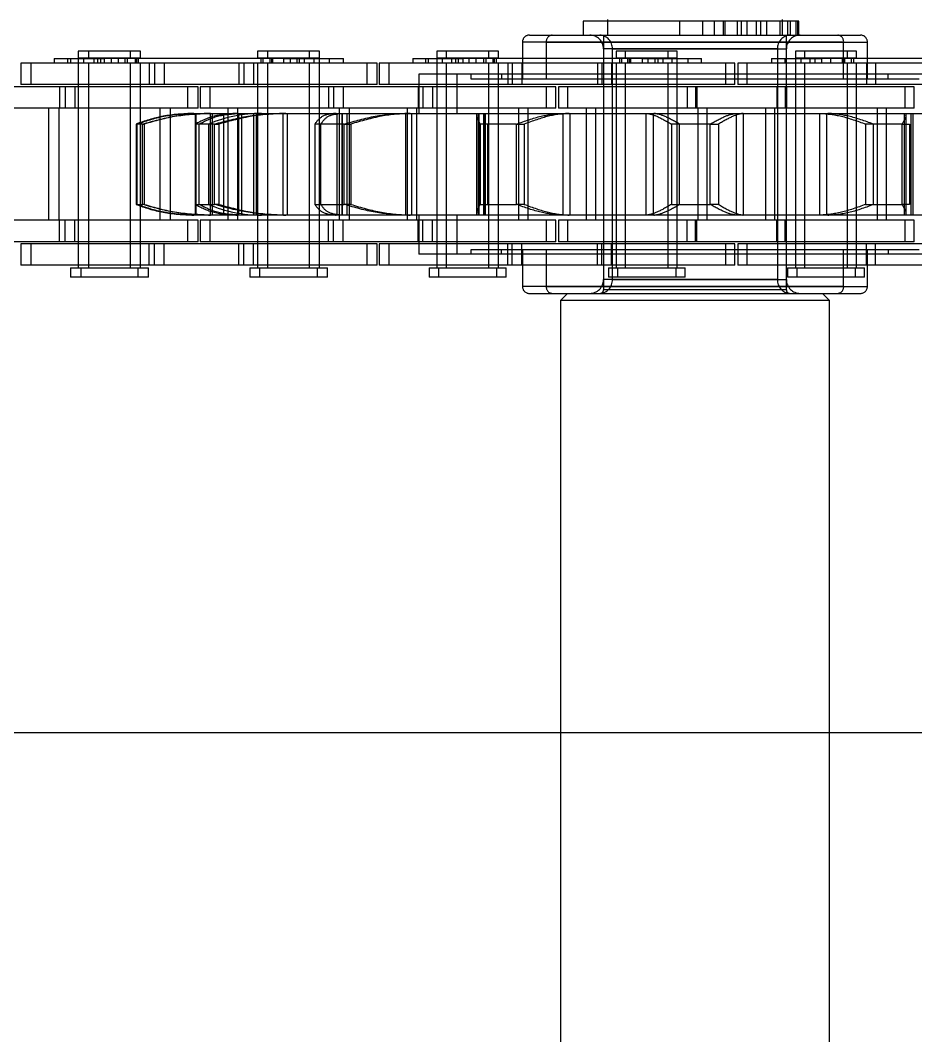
# Model space of a CAD drawing. Header units: metres. Extents: x 0 to 21025, y 0 to 14850.
# Drawn here: x 2327.8 to 2391.2, y 9239.7 to 9311.6 of the extents above; entities that cross this region are included whole.
import ezdxf

# ---------------------------------------------------------------- set-up
doc = ezdxf.new("R2010")
doc.units = ezdxf.units.M
doc.header["$LTSCALE"] = 25
doc.linetypes.add('HIDDEN2', pattern=[4.7625, 3.175, -1.5875])
doc.layers.add('SL4', color=4, linetype='Continuous')
doc.layers.add('ST1', color=7, linetype='HIDDEN2')

msp = doc.modelspace()

# ---------------------------------------------------------------- linework, layer by layer
at = {"layer": 'SL4'}
for p, q in [((2085.807, 9261.149), (2875.564, 9261.149)), ((2366.039, 9261.149), (2366.039, 9121.619)), ((2385.089, 9121.619), (2385.089, 9261.149))]:
    msp.add_line(p, q, dxfattribs=at)
at = {"layer": 'ST1'}
for p, q in [((2382.926, 9311.529), (2367.639, 9311.529)), ((2367.639, 9311.529), (2367.639, 9310.529)), ((2369.364, 9311.629), (2369.364, 9310.529)), ((2369.364, 9311.529), (2369.364, 9310.529)), ((2374.471, 9311.529), (2374.471, 9310.529)), ((2376.109, 9311.529), (2376.109, 9310.529)), ((2376.934, 9311.529), (2376.934, 9310.529)), ((2377.568, 9311.529), (2377.568, 9310.529)), ((2377.692, 9311.529), (2377.692, 9310.529)), ((2378.563, 9311.529), (2378.563, 9310.529)), ((2378.841, 9311.529), (2378.841, 9310.529)), ((2379.268, 9310.529), (2379.268, 9311.529)), ((2379.896, 9311.529), (2379.896, 9310.529)), ((2380.207, 9311.529), (2380.207, 9310.529)), ((2380.638, 9311.529), (2380.638, 9310.529)), ((2381.596, 9310.529), (2381.596, 9311.529)), ((2381.764, 9310.529), (2381.764, 9311.629)), ((2381.764, 9310.529), (2381.764, 9311.529)), ((2382.122, 9311.529), (2382.122, 9310.529)), ((2382.311, 9311.529), (2382.311, 9310.529)), ((2382.314, 9311.529), (2382.314, 9310.529)), ((2382.701, 9311.529), (2382.701, 9310.529)), ((2382.834, 9311.529), (2382.834, 9310.529)), ((2382.894, 9310.529), (2382.894, 9311.529)), ((2382.926, 9310.529), (2382.926, 9311.529)), ((2363.838, 9310.529), (2385.677, 9310.529)), ((2369.089, 9310.529), (2369.089, 9292.489)), ((2382.039, 9292.489), (2382.039, 9310.529)), ((2385.677, 9310.529), (2387.291, 9310.529)), ((2386.098, 9310.04), (2363.349, 9310.04)), ((2363.349, 9310.04), (2363.349, 9307.44)), ((2365.03, 9310.04), (2365.03, 9307.44)), ((2365.03, 9310.04), (2387.779, 9310.04)), ((2369.089, 9309.551), (2369.089, 9293.216)), ((2381.413, 9309.551), (2369.094, 9309.551)), ((2369.716, 9293.216), (2369.716, 9309.551)), ((2369.716, 9309.551), (2382.034, 9309.551)), ((2381.413, 9309.551), (2381.413, 9293.216)), ((2382.039, 9293.216), (2382.039, 9309.551)), ((2386.098, 9307.44), (2386.098, 9310.04)), ((2387.779, 9307.44), (2387.779, 9310.04)), ((2330.179, 9308.873), (2333.731, 9308.873)), ((2330.179, 9308.873), (2330.179, 9308.541)), ((2331.136, 9308.873), (2331.136, 9308.541)), ((2331.338, 9308.873), (2331.338, 9308.541)), ((2335.576, 9309.384), (2331.886, 9309.384)), ((2331.886, 9309.384), (2331.886, 9308.91)), ((2331.886, 9308.91), (2335.576, 9308.91)), ((2331.886, 9308.873), (2331.886, 9307.021)), ((2332.255, 9308.91), (2332.255, 9308.541)), ((2332.615, 9309.384), (2332.615, 9308.91)), ((2332.984, 9308.91), (2332.984, 9308.541)), ((2333.254, 9308.873), (2333.254, 9308.541)), ((2333.457, 9308.873), (2333.457, 9308.541)), ((2333.731, 9308.873), (2333.731, 9308.541)), ((2346.431, 9308.873), (2333.731, 9308.873)), ((2334.216, 9308.873), (2334.216, 9308.541)), ((2334.704, 9308.873), (2334.704, 9308.541)), ((2335.207, 9308.541), (2335.207, 9308.91)), ((2335.35, 9308.873), (2335.35, 9308.541)), ((2336.305, 9309.384), (2335.576, 9309.384)), ((2335.576, 9308.91), (2335.576, 9309.384)), ((2335.576, 9308.91), (2336.301, 9308.91)), ((2335.936, 9308.541), (2335.936, 9308.91)), ((2336.015, 9308.873), (2336.015, 9308.541)), ((2336.136, 9308.873), (2336.136, 9308.541)), ((2336.301, 9308.91), (2336.305, 9308.91)), ((2336.305, 9308.91), (2336.305, 9309.384)), ((2348.276, 9309.384), (2344.586, 9309.384)), ((2344.586, 9309.384), (2344.586, 9308.91)), ((2344.586, 9308.91), (2348.276, 9308.91)), ((2344.812, 9308.873), (2344.812, 9308.541)), ((2344.955, 9308.91), (2344.955, 9308.541)), ((2345.285, 9309.384), (2345.285, 9308.91)), ((2345.454, 9308.873), (2345.454, 9308.541)), ((2345.576, 9308.873), (2345.576, 9308.541)), ((2345.654, 9308.91), (2345.654, 9308.541)), ((2346.431, 9308.873), (2346.431, 9308.541)), ((2346.431, 9308.873), (2349.661, 9308.873)), ((2346.886, 9308.873), (2346.886, 9308.541)), ((2347.374, 9308.873), (2347.374, 9308.541)), ((2347.538, 9308.873), (2347.538, 9308.541)), ((2347.907, 9308.541), (2347.907, 9308.91)), ((2348.975, 9309.384), (2348.276, 9309.384)), ((2348.276, 9308.91), (2348.276, 9309.384)), ((2348.276, 9308.91), (2348.971, 9308.91)), ((2348.606, 9308.541), (2348.606, 9308.91)), ((2348.971, 9308.91), (2348.975, 9308.91)), ((2348.975, 9308.91), (2348.975, 9309.384)), ((2348.975, 9307.021), (2348.975, 9308.873)), ((2349.661, 9308.873), (2349.661, 9308.541)), ((2349.661, 9308.873), (2350.682, 9308.873)), ((2350.682, 9308.541), (2350.682, 9308.873)), ((2355.579, 9308.873), (2359.131, 9308.873)), ((2355.579, 9308.873), (2355.579, 9308.541)), ((2356.476, 9308.873), (2356.476, 9308.541)), ((2356.678, 9308.873), (2356.678, 9308.541)), ((2360.976, 9309.384), (2357.286, 9309.384)), ((2357.286, 9309.384), (2357.286, 9308.91)), ((2357.286, 9308.91), (2360.976, 9308.91)), ((2357.286, 9308.873), (2357.286, 9307.021)), ((2357.655, 9308.91), (2357.655, 9308.541)), ((2357.955, 9309.384), (2357.955, 9308.91)), ((2358.324, 9308.91), (2358.324, 9308.541)), ((2358.595, 9308.873), (2358.595, 9308.541)), ((2358.797, 9308.873), (2358.797, 9308.541)), ((2359.131, 9308.873), (2359.131, 9308.541)), ((2371.831, 9308.873), (2359.131, 9308.873)), ((2359.556, 9308.873), (2359.556, 9308.541)), ((2360.044, 9308.873), (2360.044, 9308.541)), ((2360.607, 9308.541), (2360.607, 9308.91)), ((2360.75, 9308.873), (2360.75, 9308.541)), ((2361.645, 9309.384), (2360.976, 9309.384)), ((2360.976, 9308.91), (2360.976, 9309.384)), ((2360.976, 9308.91), (2361.641, 9308.91)), ((2361.276, 9308.541), (2361.276, 9308.91)), ((2361.355, 9308.873), (2361.355, 9308.541)), ((2361.476, 9308.873), (2361.476, 9308.541)), ((2361.641, 9308.91), (2361.645, 9308.91)), ((2361.645, 9308.91), (2361.645, 9309.384)), ((2373.676, 9309.384), (2369.986, 9309.384)), ((2369.986, 9309.384), (2369.986, 9308.91)), ((2369.986, 9308.91), (2373.676, 9308.91)), ((2370.212, 9308.873), (2370.212, 9308.541)), ((2370.355, 9308.91), (2370.355, 9308.541)), ((2370.625, 9309.384), (2370.625, 9308.91)), ((2370.794, 9308.873), (2370.794, 9308.541)), ((2370.916, 9308.873), (2370.916, 9308.541)), ((2370.994, 9308.91), (2370.994, 9308.541)), ((2371.831, 9308.873), (2371.831, 9308.541)), ((2371.831, 9308.873), (2375.061, 9308.873)), ((2372.226, 9308.873), (2372.226, 9308.541)), ((2372.714, 9308.873), (2372.714, 9308.541)), ((2372.938, 9308.873), (2372.938, 9308.541)), ((2373.307, 9308.541), (2373.307, 9308.91)), ((2374.315, 9309.384), (2373.676, 9309.384)), ((2373.676, 9308.91), (2373.676, 9309.384)), ((2373.676, 9308.91), (2374.311, 9308.91)), ((2373.946, 9308.541), (2373.946, 9308.91)), ((2374.311, 9308.91), (2374.315, 9308.91)), ((2374.315, 9308.91), (2374.315, 9309.384)), ((2374.315, 9307.021), (2374.315, 9308.873)), ((2375.061, 9308.873), (2375.061, 9308.541)), ((2375.061, 9308.873), (2376.022, 9308.873)), ((2376.022, 9308.541), (2376.022, 9308.873)), ((2380.979, 9308.873), (2384.531, 9308.873)), ((2380.979, 9308.873), (2380.979, 9308.541)), ((2381.939, 9308.873), (2381.939, 9308.541)), ((2386.376, 9309.384), (2382.686, 9309.384)), ((2382.686, 9309.384), (2382.686, 9308.91)), ((2382.686, 9308.91), (2386.376, 9308.91)), ((2382.686, 9308.873), (2382.686, 9307.021)), ((2383.055, 9308.91), (2383.055, 9308.541)), ((2383.325, 9309.384), (2383.325, 9308.91)), ((2383.694, 9308.91), (2383.694, 9308.541)), ((2384.063, 9308.873), (2384.063, 9308.541)), ((2384.531, 9308.873), (2384.531, 9308.541)), ((2397.231, 9308.873), (2384.531, 9308.873)), ((2385.17, 9308.873), (2385.17, 9308.541)), ((2386.007, 9308.541), (2386.007, 9308.91)), ((2386.15, 9308.873), (2386.15, 9308.541)), ((2387.015, 9309.384), (2386.376, 9309.384)), ((2386.376, 9308.91), (2386.376, 9309.384)), ((2386.376, 9308.91), (2387.015, 9308.91)), ((2386.646, 9308.541), (2386.646, 9308.91)), ((2386.789, 9308.873), (2386.789, 9308.541)), ((2387.015, 9308.91), (2387.015, 9309.384)), ((2336.906, 9308.541), (2327.811, 9308.541)), ((2327.811, 9308.541), (2327.811, 9307.021)), ((2328.54, 9308.541), (2328.54, 9307.021)), ((2331.886, 9308.541), (2331.886, 9294.042)), ((2332.615, 9308.541), (2332.615, 9307.021)), ((2332.615, 9308.541), (2332.615, 9294.042)), ((2335.576, 9307.021), (2335.576, 9308.541)), ((2335.576, 9294.042), (2335.576, 9308.541)), ((2336.305, 9307.021), (2336.305, 9308.541)), ((2336.305, 9294.042), (2336.305, 9308.541)), ((2336.906, 9308.541), (2336.906, 9307.021)), ((2343.256, 9308.541), (2336.906, 9308.541)), ((2337.285, 9308.541), (2337.285, 9307.021)), ((2337.971, 9308.541), (2337.971, 9307.021)), ((2343.256, 9308.541), (2343.256, 9307.021)), ((2352.351, 9308.541), (2343.256, 9308.541)), ((2343.62, 9308.541), (2343.62, 9307.021)), ((2344.306, 9308.541), (2344.306, 9307.021)), ((2344.586, 9308.541), (2344.586, 9307.021)), ((2344.586, 9308.541), (2344.586, 9294.042)), ((2345.285, 9308.541), (2345.285, 9307.021)), ((2345.285, 9308.541), (2345.285, 9294.042)), ((2348.276, 9307.021), (2348.276, 9308.541)), ((2348.276, 9294.042), (2348.276, 9308.541)), ((2348.975, 9294.042), (2348.975, 9308.541)), ((2353.05, 9308.541), (2352.351, 9308.541)), ((2352.351, 9307.021), (2352.351, 9308.541)), ((2353.05, 9307.021), (2353.05, 9308.541)), ((2362.306, 9308.541), (2353.211, 9308.541)), ((2353.211, 9308.541), (2353.211, 9307.021)), ((2353.88, 9308.541), (2353.88, 9307.021)), ((2357.286, 9308.541), (2357.286, 9294.042)), ((2357.955, 9308.541), (2357.955, 9307.021)), ((2357.955, 9308.541), (2357.955, 9294.042)), ((2360.976, 9307.021), (2360.976, 9308.541)), ((2360.976, 9294.042), (2360.976, 9308.541)), ((2361.645, 9307.021), (2361.645, 9308.541)), ((2361.645, 9294.042), (2361.645, 9308.541)), ((2362.306, 9308.541), (2362.306, 9307.021)), ((2368.656, 9308.541), (2362.306, 9308.541)), ((2362.625, 9308.541), (2362.625, 9307.021)), ((2363.311, 9308.541), (2363.311, 9307.021)), ((2368.656, 9308.541), (2368.656, 9307.021)), ((2377.751, 9308.541), (2368.656, 9308.541)), ((2368.96, 9308.541), (2368.96, 9307.021)), ((2369.646, 9308.541), (2369.646, 9307.021)), ((2369.986, 9308.541), (2369.986, 9307.021)), ((2369.986, 9308.541), (2369.986, 9294.042)), ((2370.625, 9308.541), (2370.625, 9307.021)), ((2370.625, 9308.541), (2370.625, 9294.042)), ((2373.676, 9307.021), (2373.676, 9308.541)), ((2373.676, 9294.042), (2373.676, 9308.541)), ((2374.315, 9294.042), (2374.315, 9308.541)), ((2378.39, 9308.541), (2377.751, 9308.541)), ((2377.751, 9307.021), (2377.751, 9308.541)), ((2378.39, 9307.021), (2378.39, 9308.541)), ((2387.706, 9308.541), (2378.611, 9308.541)), ((2378.611, 9308.541), (2378.611, 9307.021)), ((2379.25, 9308.541), (2379.25, 9307.021)), ((2382.686, 9308.541), (2382.686, 9294.042)), ((2383.325, 9308.541), (2383.325, 9307.021)), ((2383.325, 9308.541), (2383.325, 9294.042)), ((2386.376, 9307.021), (2386.376, 9308.541)), ((2386.376, 9294.042), (2386.376, 9308.541)), ((2387.015, 9307.021), (2387.015, 9308.541)), ((2387.015, 9294.042), (2387.015, 9308.541)), ((2387.706, 9308.541), (2387.706, 9307.021)), ((2394.056, 9308.541), (2387.706, 9308.541)), ((2388.345, 9308.541), (2388.345, 9307.021)), ((2392.419, 9307.759), (2356.02, 9307.759)), ((2356.02, 9307.759), (2356.02, 9304.989)), ((2358.71, 9307.759), (2358.71, 9304.989)), ((2359.685, 9307.759), (2359.685, 9307.44)), ((2359.685, 9307.44), (2389.258, 9307.44)), ((2361.87, 9307.759), (2361.87, 9307.44)), ((2389.258, 9307.44), (2389.258, 9307.759)), ((2389.258, 9307.44), (2391.444, 9307.44)), ((2330.556, 9306.869), (2324.206, 9306.869)), ((2336.906, 9307.021), (2327.811, 9307.021)), ((2330.556, 9306.869), (2330.556, 9305.349)), ((2339.651, 9306.869), (2330.556, 9306.869)), ((2330.95, 9306.869), (2330.95, 9305.349)), ((2331.636, 9306.869), (2331.636, 9305.349)), ((2331.886, 9306.869), (2331.886, 9305.349)), ((2332.615, 9306.869), (2332.615, 9305.349)), ((2335.576, 9305.349), (2335.576, 9306.869)), ((2336.305, 9305.349), (2336.305, 9306.869)), ((2343.256, 9307.021), (2336.906, 9307.021)), ((2340.38, 9306.869), (2339.651, 9306.869)), ((2339.651, 9305.349), (2339.651, 9306.869)), ((2340.38, 9305.349), (2340.38, 9306.869)), ((2349.606, 9306.869), (2340.511, 9306.869)), ((2340.511, 9306.869), (2340.511, 9305.349)), ((2341.21, 9306.869), (2341.21, 9305.349)), ((2352.351, 9307.021), (2343.256, 9307.021)), ((2344.586, 9306.869), (2344.586, 9305.349)), ((2345.285, 9306.869), (2345.285, 9305.349)), ((2348.276, 9305.349), (2348.276, 9306.869)), ((2348.975, 9305.349), (2348.975, 9306.869)), ((2349.606, 9306.869), (2349.606, 9305.349)), ((2355.956, 9306.869), (2349.606, 9306.869)), ((2349.955, 9306.869), (2349.955, 9305.349)), ((2350.641, 9306.869), (2350.641, 9305.349)), ((2353.05, 9307.021), (2352.351, 9307.021)), ((2362.306, 9307.021), (2353.211, 9307.021)), ((2355.956, 9306.869), (2355.956, 9305.349)), ((2365.051, 9306.869), (2355.956, 9306.869)), ((2356.29, 9306.869), (2356.29, 9305.349)), ((2356.976, 9306.869), (2356.976, 9305.349)), ((2357.286, 9306.869), (2357.286, 9305.349)), ((2357.955, 9306.869), (2357.955, 9305.349)), ((2360.976, 9305.349), (2360.976, 9306.869)), ((2361.645, 9305.349), (2361.645, 9306.869)), ((2368.656, 9307.021), (2362.306, 9307.021)), ((2365.72, 9306.869), (2365.051, 9306.869)), ((2365.051, 9305.349), (2365.051, 9306.869)), ((2365.72, 9305.349), (2365.72, 9306.869)), ((2375.006, 9306.869), (2365.911, 9306.869)), ((2365.911, 9306.869), (2365.911, 9305.349)), ((2366.55, 9306.869), (2366.55, 9305.349)), ((2377.751, 9307.021), (2368.656, 9307.021)), ((2369.986, 9306.869), (2369.986, 9305.349)), ((2370.625, 9306.869), (2370.625, 9305.349)), ((2373.676, 9305.349), (2373.676, 9306.869)), ((2374.315, 9305.349), (2374.315, 9306.869)), ((2375.006, 9306.869), (2375.006, 9305.349)), ((2381.356, 9306.869), (2375.006, 9306.869)), ((2375.595, 9306.869), (2375.595, 9305.349)), ((2375.695, 9306.869), (2375.695, 9305.349)), ((2378.39, 9307.021), (2377.751, 9307.021)), ((2387.706, 9307.021), (2378.611, 9307.021)), ((2381.356, 9306.869), (2381.356, 9305.349)), ((2390.451, 9306.869), (2381.356, 9306.869)), ((2381.945, 9306.869), (2381.945, 9305.349)), ((2382.045, 9306.869), (2382.045, 9305.349)), ((2382.686, 9306.869), (2382.686, 9305.349)), ((2383.325, 9306.869), (2383.325, 9305.349)), ((2386.376, 9305.349), (2386.376, 9306.869)), ((2387.015, 9305.349), (2387.015, 9306.869)), ((2394.056, 9307.021), (2387.706, 9307.021)), ((2391.09, 9306.869), (2390.451, 9306.869)), ((2390.451, 9305.349), (2390.451, 9306.869)), ((2391.09, 9305.349), (2391.09, 9306.869)), ((2330.556, 9305.349), (2324.206, 9305.349)), ((2329.771, 9305.349), (2329.771, 9297.419)), ((2330.5, 9305.349), (2330.5, 9297.419)), ((2339.651, 9305.349), (2330.556, 9305.349)), ((2331.886, 9305.349), (2331.886, 9297.419)), ((2332.615, 9305.349), (2332.615, 9297.419)), ((2335.576, 9297.419), (2335.576, 9305.349)), ((2336.305, 9297.419), (2336.305, 9305.349)), ((2337.691, 9297.419), (2337.691, 9305.349)), ((2338.42, 9297.419), (2338.42, 9305.349)), ((2340.38, 9305.349), (2339.651, 9305.349)), ((2349.606, 9305.349), (2340.511, 9305.349)), ((2342.471, 9305.349), (2342.471, 9297.419)), ((2343.17, 9305.349), (2343.17, 9297.419)), ((2344.586, 9305.349), (2344.586, 9297.419)), ((2345.285, 9305.349), (2345.285, 9297.419)), ((2348.276, 9297.419), (2348.276, 9305.349)), ((2348.975, 9297.419), (2348.975, 9305.349)), ((2355.956, 9305.349), (2349.606, 9305.349)), ((2350.391, 9297.419), (2350.391, 9305.349)), ((2351.09, 9297.419), (2351.09, 9305.349)), ((2355.171, 9305.349), (2355.171, 9297.419)), ((2355.84, 9305.349), (2355.84, 9297.419)), ((2365.051, 9305.349), (2355.956, 9305.349)), ((2357.286, 9305.349), (2357.286, 9297.419)), ((2357.955, 9305.349), (2357.955, 9297.419)), ((2360.976, 9297.419), (2360.976, 9305.349)), ((2361.645, 9297.419), (2361.645, 9305.349)), ((2363.091, 9297.419), (2363.091, 9305.349)), ((2363.76, 9297.419), (2363.76, 9305.349)), ((2365.72, 9305.349), (2365.051, 9305.349)), ((2375.006, 9305.349), (2365.911, 9305.349)), ((2367.871, 9305.349), (2367.871, 9297.419)), ((2368.51, 9305.349), (2368.51, 9297.419)), ((2369.986, 9305.349), (2369.986, 9297.419)), ((2370.625, 9305.349), (2370.625, 9297.419)), ((2373.676, 9297.419), (2373.676, 9305.349)), ((2374.315, 9297.419), (2374.315, 9305.349)), ((2381.356, 9305.349), (2375.006, 9305.349)), ((2375.791, 9297.419), (2375.791, 9305.349)), ((2376.43, 9297.419), (2376.43, 9305.349)), ((2380.571, 9305.349), (2380.571, 9297.419)), ((2381.21, 9305.349), (2381.21, 9297.419)), ((2390.451, 9305.349), (2381.356, 9305.349)), ((2382.686, 9305.349), (2382.686, 9297.419)), ((2383.325, 9305.349), (2383.325, 9297.419)), ((2386.376, 9297.419), (2386.376, 9305.349)), ((2387.015, 9297.419), (2387.015, 9305.349)), ((2388.491, 9297.419), (2388.491, 9305.349)), ((2389.13, 9297.419), (2389.13, 9305.349)), ((2391.09, 9305.349), (2390.451, 9305.349)), ((2340.066, 9304.989), (2341.12, 9304.989)), ((2340.186, 9297.779), (2340.186, 9304.989)), ((2340.229, 9297.779), (2340.229, 9304.989)), ((2341.12, 9304.989), (2341.249, 9304.989)), ((2341.249, 9297.779), (2341.249, 9304.989)), ((2341.249, 9304.989), (2343.159, 9304.989)), ((2341.384, 9297.779), (2341.384, 9304.989)), ((2342.206, 9297.779), (2342.206, 9304.989)), ((2343.159, 9304.989), (2346.284, 9304.989)), ((2343.255, 9297.779), (2343.255, 9304.989)), ((2343.471, 9297.779), (2343.471, 9304.989)), ((2344.323, 9297.779), (2344.323, 9304.989)), ((2344.504, 9297.779), (2344.504, 9304.989)), ((2346.284, 9304.989), (2346.408, 9304.989)), ((2346.408, 9297.779), (2346.408, 9304.989)), ((2346.408, 9304.989), (2350.161, 9304.989)), ((2346.704, 9297.779), (2346.704, 9304.989)), ((2350.161, 9304.989), (2354.98, 9304.989)), ((2350.221, 9297.779), (2350.221, 9304.989)), ((2350.583, 9297.779), (2350.583, 9304.989)), ((2350.598, 9297.779), (2350.598, 9304.989)), ((2350.939, 9297.779), (2350.939, 9304.989)), ((2354.98, 9304.989), (2355.084, 9304.989)), ((2355.084, 9297.779), (2355.084, 9304.989)), ((2355.084, 9304.989), (2360.227, 9304.989)), ((2355.506, 9297.779), (2355.506, 9304.989)), ((2360.097, 9304.991), (2360.097, 9297.776)), ((2360.227, 9304.989), (2366.159, 9304.989)), ((2360.244, 9297.779), (2360.244, 9304.989)), ((2360.275, 9297.779), (2360.275, 9304.989)), ((2360.592, 9304.991), (2360.592, 9297.776)), ((2360.709, 9297.779), (2360.709, 9304.989)), ((2360.734, 9297.779), (2360.734, 9304.989)), ((2366.159, 9304.989), (2366.23, 9304.989)), ((2366.23, 9297.779), (2366.23, 9304.989)), ((2366.23, 9304.989), (2372.115, 9304.989)), ((2366.727, 9297.779), (2366.727, 9304.989)), ((2372.115, 9297.779), (2372.115, 9304.989)), ((2372.115, 9304.989), (2372.143, 9304.989)), ((2372.143, 9304.989), (2378.472, 9304.989)), ((2372.627, 9297.779), (2372.627, 9304.989)), ((2378.472, 9304.989), (2378.502, 9304.989)), ((2378.502, 9297.779), (2378.502, 9304.989)), ((2378.502, 9304.989), (2384.402, 9304.989)), ((2379.013, 9297.779), (2379.013, 9304.989)), ((2384.402, 9297.779), (2384.402, 9304.989)), ((2384.402, 9304.989), (2384.471, 9304.989)), ((2384.471, 9304.989), (2390.435, 9304.989)), ((2384.898, 9297.779), (2384.898, 9304.989)), ((2390.394, 9304.989), (2390.394, 9297.779)), ((2390.419, 9297.779), (2390.419, 9304.989)), ((2390.435, 9304.989), (2395.623, 9304.989)), ((2390.537, 9297.776), (2390.537, 9304.991)), ((2390.853, 9304.989), (2390.853, 9297.779)), ((2390.884, 9297.779), (2390.884, 9304.989)), ((2391.031, 9297.776), (2391.031, 9304.991)), ((2336.433, 9304.227), (2335.977, 9304.227)), ((2335.977, 9304.227), (2335.977, 9298.541)), ((2336.057, 9298.541), (2336.057, 9304.227)), ((2336.433, 9298.541), (2336.433, 9304.227)), ((2336.433, 9304.227), (2336.553, 9304.227)), ((2336.553, 9304.227), (2336.553, 9298.541)), ((2341.529, 9304.227), (2340.175, 9304.227)), ((2340.175, 9304.227), (2340.175, 9298.541)), ((2340.447, 9298.541), (2340.447, 9304.227)), ((2341.121, 9304.227), (2341.121, 9298.541)), ((2341.529, 9298.541), (2341.529, 9304.227)), ((2341.529, 9304.227), (2341.835, 9304.227)), ((2341.835, 9304.227), (2341.835, 9298.541)), ((2350.73, 9304.227), (2348.641, 9304.227)), ((2348.641, 9304.227), (2348.641, 9298.541)), ((2349.071, 9298.541), (2349.071, 9304.227)), ((2350.73, 9298.541), (2350.73, 9304.227)), ((2350.73, 9304.227), (2351.185, 9304.227)), ((2351.185, 9304.227), (2351.185, 9298.541)), ((2362.926, 9304.227), (2360.355, 9304.227)), ((2360.355, 9304.227), (2360.355, 9298.541)), ((2360.892, 9298.541), (2360.892, 9304.227)), ((2362.926, 9298.541), (2362.926, 9304.227)), ((2362.926, 9304.227), (2363.476, 9304.227)), ((2363.476, 9304.227), (2363.476, 9298.541)), ((2376.647, 9304.227), (2373.904, 9304.227)), ((2373.904, 9304.227), (2373.904, 9298.541)), ((2374.482, 9298.541), (2374.482, 9304.227)), ((2376.647, 9298.541), (2376.647, 9304.227)), ((2376.647, 9304.227), (2377.225, 9304.227)), ((2377.225, 9304.227), (2377.225, 9298.541)), ((2390.237, 9304.227), (2387.652, 9304.227)), ((2387.652, 9304.227), (2387.652, 9298.541)), ((2388.202, 9298.541), (2388.202, 9304.227)), ((2390.237, 9298.541), (2390.237, 9304.227)), ((2390.237, 9304.227), (2390.773, 9304.227)), ((2390.773, 9304.227), (2390.773, 9298.541)), ((2335.977, 9298.541), (2336.433, 9298.541)), ((2336.553, 9298.541), (2336.433, 9298.541)), ((2340.175, 9298.541), (2341.529, 9298.541)), ((2341.835, 9298.541), (2341.529, 9298.541)), ((2348.641, 9298.541), (2350.73, 9298.541)), ((2351.185, 9298.541), (2350.73, 9298.541)), ((2360.355, 9298.541), (2362.926, 9298.541)), ((2363.476, 9298.541), (2362.926, 9298.541)), ((2373.904, 9298.541), (2376.647, 9298.541)), ((2377.225, 9298.541), (2376.647, 9298.541)), ((2387.652, 9298.541), (2390.237, 9298.541)), ((2390.773, 9298.541), (2390.237, 9298.541)), ((2330.556, 9297.419), (2324.206, 9297.419)), ((2330.556, 9295.899), (2330.556, 9297.419)), ((2339.651, 9297.419), (2330.556, 9297.419)), ((2330.95, 9295.899), (2330.95, 9297.419)), ((2331.636, 9295.899), (2331.636, 9297.419)), ((2331.886, 9297.419), (2331.886, 9295.899)), ((2332.615, 9297.419), (2332.615, 9295.899)), ((2335.576, 9295.899), (2335.576, 9297.419)), ((2336.305, 9295.899), (2336.305, 9297.419)), ((2340.38, 9297.419), (2339.651, 9297.419)), ((2339.651, 9295.899), (2339.651, 9297.419)), ((2341.12, 9297.779), (2340.066, 9297.779)), ((2340.38, 9295.899), (2340.38, 9297.419)), ((2349.606, 9297.419), (2340.511, 9297.419)), ((2340.511, 9297.419), (2340.511, 9295.899)), ((2341.249, 9297.779), (2341.12, 9297.779)), ((2341.21, 9297.419), (2341.21, 9295.899)), ((2343.159, 9297.779), (2341.249, 9297.779)), ((2346.284, 9297.779), (2343.159, 9297.779)), ((2344.586, 9297.419), (2344.586, 9295.899)), ((2345.285, 9297.419), (2345.285, 9295.899)), ((2346.408, 9297.779), (2346.284, 9297.779)), ((2350.161, 9297.779), (2346.408, 9297.779)), ((2348.276, 9295.899), (2348.276, 9297.419)), ((2348.975, 9295.899), (2348.975, 9297.419)), ((2349.606, 9295.899), (2349.606, 9297.419)), ((2355.956, 9297.419), (2349.606, 9297.419)), ((2349.955, 9295.899), (2349.955, 9297.419)), ((2354.98, 9297.779), (2350.161, 9297.779)), ((2350.641, 9295.899), (2350.641, 9297.419)), ((2355.084, 9297.779), (2354.98, 9297.779)), ((2360.227, 9297.779), (2355.084, 9297.779)), ((2355.956, 9295.899), (2355.956, 9297.419)), ((2365.051, 9297.419), (2355.956, 9297.419)), ((2356.02, 9297.779), (2356.02, 9295.009)), ((2356.29, 9295.899), (2356.29, 9297.419)), ((2356.976, 9295.899), (2356.976, 9297.419)), ((2357.286, 9297.419), (2357.286, 9295.899)), ((2357.955, 9297.419), (2357.955, 9295.899)), ((2358.71, 9297.779), (2358.71, 9295.009)), ((2366.159, 9297.779), (2360.227, 9297.779)), ((2360.976, 9295.899), (2360.976, 9297.419)), ((2361.645, 9295.899), (2361.645, 9297.419)), ((2365.72, 9297.419), (2365.051, 9297.419)), ((2365.051, 9295.899), (2365.051, 9297.419)), ((2365.72, 9295.899), (2365.72, 9297.419)), ((2375.006, 9297.419), (2365.911, 9297.419)), ((2365.911, 9297.419), (2365.911, 9295.899)), ((2366.23, 9297.779), (2366.159, 9297.779)), ((2372.115, 9297.779), (2366.23, 9297.779)), ((2366.55, 9297.419), (2366.55, 9295.899)), ((2369.986, 9297.419), (2369.986, 9295.899)), ((2370.625, 9297.419), (2370.625, 9295.899)), ((2372.143, 9297.779), (2372.115, 9297.779)), ((2378.472, 9297.779), (2372.143, 9297.779)), ((2373.676, 9295.899), (2373.676, 9297.419)), ((2374.315, 9295.899), (2374.315, 9297.419)), ((2375.006, 9295.899), (2375.006, 9297.419)), ((2381.356, 9297.419), (2375.006, 9297.419)), ((2375.595, 9295.899), (2375.595, 9297.419)), ((2375.695, 9295.899), (2375.695, 9297.419)), ((2378.502, 9297.779), (2378.472, 9297.779)), ((2384.402, 9297.779), (2378.502, 9297.779)), ((2381.356, 9295.899), (2381.356, 9297.419)), ((2390.451, 9297.419), (2381.356, 9297.419)), ((2381.945, 9295.899), (2381.945, 9297.419)), ((2382.045, 9295.899), (2382.045, 9297.419)), ((2382.686, 9297.419), (2382.686, 9295.899)), ((2383.325, 9297.419), (2383.325, 9295.899)), ((2384.471, 9297.779), (2384.402, 9297.779)), ((2390.435, 9297.779), (2384.471, 9297.779)), ((2386.376, 9295.899), (2386.376, 9297.419)), ((2387.015, 9295.899), (2387.015, 9297.419)), ((2395.623, 9297.779), (2390.435, 9297.779)), ((2391.09, 9297.419), (2390.451, 9297.419)), ((2390.451, 9295.899), (2390.451, 9297.419)), ((2391.09, 9295.899), (2391.09, 9297.419)), ((2330.556, 9295.899), (2324.206, 9295.899)), ((2339.651, 9295.899), (2330.556, 9295.899)), ((2340.38, 9295.899), (2339.651, 9295.899)), ((2349.606, 9295.899), (2340.511, 9295.899)), ((2355.956, 9295.899), (2349.606, 9295.899)), ((2365.051, 9295.899), (2355.956, 9295.899)), ((2365.72, 9295.899), (2365.051, 9295.899)), ((2375.006, 9295.899), (2365.911, 9295.899)), ((2381.356, 9295.899), (2375.006, 9295.899)), ((2390.451, 9295.899), (2381.356, 9295.899)), ((2391.09, 9295.899), (2390.451, 9295.899)), ((2336.906, 9295.747), (2327.811, 9295.747)), ((2327.811, 9295.747), (2327.811, 9294.227)), ((2328.54, 9295.747), (2328.54, 9294.227)), ((2331.886, 9295.747), (2331.886, 9294.227)), ((2332.615, 9295.747), (2332.615, 9294.227)), ((2335.576, 9294.227), (2335.576, 9295.747)), ((2336.305, 9294.227), (2336.305, 9295.747)), ((2336.906, 9294.227), (2336.906, 9295.747)), ((2343.256, 9295.747), (2336.906, 9295.747)), ((2337.285, 9294.227), (2337.285, 9295.747)), ((2337.971, 9294.227), (2337.971, 9295.747)), ((2343.256, 9294.227), (2343.256, 9295.747)), ((2352.351, 9295.747), (2343.256, 9295.747)), ((2343.62, 9294.227), (2343.62, 9295.747)), ((2344.306, 9294.227), (2344.306, 9295.747)), ((2344.586, 9295.747), (2344.586, 9294.227)), ((2345.285, 9295.747), (2345.285, 9294.227)), ((2348.276, 9294.227), (2348.276, 9295.747)), ((2348.975, 9294.227), (2348.975, 9295.747)), ((2353.05, 9295.747), (2352.351, 9295.747)), ((2352.351, 9294.227), (2352.351, 9295.747)), ((2353.05, 9294.227), (2353.05, 9295.747)), ((2362.306, 9295.747), (2353.211, 9295.747)), ((2353.211, 9295.747), (2353.211, 9294.227)), ((2353.88, 9295.747), (2353.88, 9294.227)), ((2357.286, 9295.747), (2357.286, 9294.227)), ((2357.955, 9295.747), (2357.955, 9294.227)), ((2389.258, 9295.327), (2359.685, 9295.327)), ((2359.685, 9295.327), (2359.685, 9295.009)), ((2360.976, 9294.227), (2360.976, 9295.747)), ((2361.645, 9294.227), (2361.645, 9295.747)), ((2361.87, 9295.009), (2361.87, 9295.327)), ((2362.306, 9294.227), (2362.306, 9295.747)), ((2368.656, 9295.747), (2362.306, 9295.747)), ((2362.625, 9294.227), (2362.625, 9295.747)), ((2363.311, 9294.227), (2363.311, 9295.747)), ((2363.349, 9295.327), (2363.349, 9292.727)), ((2365.03, 9295.327), (2365.03, 9292.727)), ((2368.656, 9294.227), (2368.656, 9295.747)), ((2377.751, 9295.747), (2368.656, 9295.747)), ((2368.96, 9294.227), (2368.96, 9295.747)), ((2369.646, 9294.227), (2369.646, 9295.747)), ((2369.986, 9295.747), (2369.986, 9294.227)), ((2370.625, 9295.747), (2370.625, 9294.227)), ((2373.676, 9294.227), (2373.676, 9295.747)), ((2374.315, 9294.227), (2374.315, 9295.747)), ((2378.39, 9295.747), (2377.751, 9295.747)), ((2377.751, 9294.227), (2377.751, 9295.747)), ((2378.39, 9294.227), (2378.39, 9295.747)), ((2387.706, 9295.747), (2378.611, 9295.747)), ((2378.611, 9295.747), (2378.611, 9294.227)), ((2379.25, 9295.747), (2379.25, 9294.227)), ((2382.686, 9295.747), (2382.686, 9294.227)), ((2383.325, 9295.747), (2383.325, 9294.227)), ((2386.098, 9292.727), (2386.098, 9295.327)), ((2386.376, 9294.227), (2386.376, 9295.747)), ((2387.015, 9294.227), (2387.015, 9295.747)), ((2387.706, 9294.227), (2387.706, 9295.747)), ((2394.056, 9295.747), (2387.706, 9295.747)), ((2387.779, 9292.727), (2387.779, 9295.327)), ((2388.345, 9294.227), (2388.345, 9295.747)), ((2389.258, 9295.327), (2389.258, 9295.009)), ((2391.444, 9295.327), (2389.258, 9295.327)), ((2392.419, 9295.009), (2356.02, 9295.009)), ((2336.906, 9294.227), (2327.811, 9294.227)), ((2331.332, 9294.042), (2336.129, 9294.042)), ((2331.332, 9294.042), (2331.332, 9293.384)), ((2332.062, 9294.042), (2332.062, 9293.384)), ((2336.129, 9294.042), (2336.859, 9294.042)), ((2336.129, 9293.384), (2336.129, 9294.042)), ((2336.859, 9293.384), (2336.859, 9294.042)), ((2343.256, 9294.227), (2336.906, 9294.227)), ((2352.351, 9294.227), (2343.256, 9294.227)), ((2344.032, 9294.042), (2348.829, 9294.042)), ((2344.032, 9294.042), (2344.032, 9293.384)), ((2344.732, 9294.042), (2344.732, 9293.384)), ((2348.829, 9294.042), (2349.529, 9294.042)), ((2348.829, 9293.384), (2348.829, 9294.042)), ((2349.529, 9293.384), (2349.529, 9294.042)), ((2353.05, 9294.227), (2352.351, 9294.227)), ((2362.306, 9294.227), (2353.211, 9294.227)), ((2356.732, 9294.042), (2361.529, 9294.042)), ((2356.732, 9294.042), (2356.732, 9293.384)), ((2357.402, 9294.042), (2357.402, 9293.384)), ((2361.529, 9294.042), (2362.199, 9294.042)), ((2361.529, 9293.384), (2361.529, 9294.042)), ((2362.199, 9293.384), (2362.199, 9294.042)), ((2368.656, 9294.227), (2362.306, 9294.227)), ((2377.751, 9294.227), (2368.656, 9294.227)), ((2369.432, 9294.042), (2374.229, 9294.042)), ((2369.432, 9294.042), (2369.432, 9293.384)), ((2370.072, 9294.042), (2370.072, 9293.384)), ((2374.229, 9294.042), (2374.869, 9294.042)), ((2374.229, 9293.384), (2374.229, 9294.042)), ((2374.869, 9293.384), (2374.869, 9294.042)), ((2378.39, 9294.227), (2377.751, 9294.227)), ((2387.706, 9294.227), (2378.611, 9294.227)), ((2382.132, 9294.042), (2386.929, 9294.042)), ((2382.132, 9294.042), (2382.132, 9293.384)), ((2382.771, 9294.042), (2382.771, 9293.384)), ((2386.929, 9294.042), (2387.568, 9294.042)), ((2386.929, 9293.384), (2386.929, 9294.042)), ((2387.568, 9293.384), (2387.568, 9294.042)), ((2394.056, 9294.227), (2387.706, 9294.227)), ((2336.129, 9293.384), (2331.332, 9293.384)), ((2336.859, 9293.384), (2336.129, 9293.384)), ((2348.829, 9293.384), (2344.032, 9293.384)), ((2349.529, 9293.384), (2348.829, 9293.384)), ((2361.529, 9293.384), (2356.732, 9293.384)), ((2362.199, 9293.384), (2361.529, 9293.384)), ((2381.413, 9293.216), (2369.094, 9293.216)), ((2374.229, 9293.384), (2369.432, 9293.384)), ((2369.716, 9293.216), (2382.034, 9293.216)), ((2374.869, 9293.384), (2374.229, 9293.384)), ((2386.929, 9293.384), (2382.132, 9293.384)), ((2387.568, 9293.384), (2386.929, 9293.384)), ((2386.098, 9292.727), (2363.349, 9292.727)), ((2363.838, 9292.239), (2385.677, 9292.239)), ((2365.03, 9292.727), (2387.779, 9292.727)), ((2366.539, 9292.239), (2366.039, 9291.739)), ((2382.032, 9292.489), (2369.096, 9292.489)), ((2385.089, 9291.739), (2384.589, 9292.239)), ((2385.677, 9292.239), (2387.291, 9292.239)), ((2385.089, 9291.739), (2366.039, 9291.739)), ((2366.039, 9291.739), (2366.039, 9261.149)), ((2385.089, 9261.149), (2385.089, 9291.739))]:
    msp.add_line(p, q, dxfattribs=at)
for centre, radius, start, end in [((2363.838, 9310.04), 0.489, 90, 180), ((2365.488, 9310.071), 0.459, 94.53893, 183.91324), ((2368.112, 9309.551), 0.977, 0, 90), ((2368.783, 9309.596), 0.934, 357.23726, 86.94097), ((2382.345, 9309.596), 0.934, 93.05903, 182.76274), ((2383.016, 9309.551), 0.977, 90, 180), ((2385.64, 9310.071), 0.459, 356.08676, 85.46107), ((2387.291, 9310.04), 0.489, 0, 90), ((2344.872, 9295.371), 9.618, 90.09202, 112.96021), ((2344.872, 9307.396), 9.618, 247.03979, 269.90798), ((2368.112, 9293.216), 0.977, 270, 0), ((2368.783, 9293.171), 0.934, 273.05903, 2.76274), ((2382.345, 9293.171), 0.934, 177.23726, 266.94097), ((2383.016, 9293.216), 0.977, 180, 270), ((2363.838, 9292.727), 0.489, 180, 270), ((2365.488, 9292.696), 0.459, 176.08676, 265.46107), ((2368.839, 9292.489), 0.25, 270, 0), ((2382.289, 9292.489), 0.25, 180, 270), ((2385.64, 9292.696), 0.459, 274.53893, 3.91324), ((2387.291, 9292.727), 0.489, 270, 0)]:
    msp.add_arc(centre, radius, start, end, dxfattribs=at)
for points, knots in [([(2340.066, 9304.989), (2339.324, 9304.951), (2337.838, 9304.875), (2336.598, 9304.443), (2335.977, 9304.227)], [0, 0, 0, 0, 0.49948, 1, 1, 1, 1]), ([(2336.057, 9304.227), (2336.671, 9304.443), (2337.897, 9304.875), (2339.372, 9304.951), (2340.11, 9304.989)], [0, 0, 0, 0, 0.500152, 1, 1, 1, 1]), ([(2336.433, 9304.227), (2337.181, 9304.443), (2338.675, 9304.875), (2340.306, 9304.951), (2341.12, 9304.989)], [0, 0, 0, 0, 0.500529, 1, 1, 1, 1]), ([(2341.254, 9304.989), (2340.439, 9304.951), (2338.806, 9304.875), (2337.305, 9304.443), (2336.553, 9304.227)], [0, 0, 0, 0, 0.499459, 1, 1, 1, 1]), ([(2343.159, 9304.989), (2342.58, 9304.951), (2341.42, 9304.875), (2340.59, 9304.443), (2340.175, 9304.227)], [0, 0, 0, 0, 0.4994271, 1, 1, 1, 1]), ([(2340.447, 9304.227), (2340.852, 9304.443), (2341.662, 9304.875), (2342.805, 9304.951), (2343.376, 9304.989)], [0, 0, 0, 0, 0.500133, 1, 1, 1, 1]), ([(2341.529, 9304.227), (2342.321, 9304.443), (2343.903, 9304.875), (2345.491, 9304.951), (2346.284, 9304.989)], [0, 0, 0, 0, 0.500514, 1, 1, 1, 1]), ([(2346.581, 9304.989), (2345.791, 9304.951), (2344.209, 9304.876), (2342.627, 9304.443), (2341.835, 9304.227)], [0, 0, 0, 0, 0.499098, 1, 1, 1, 1]), ([(2350.161, 9304.989), (2349.815, 9304.951), (2349.121, 9304.876), (2348.801, 9304.443), (2348.641, 9304.227)], [0, 0, 0, 0, 0.499098, 1, 1, 1, 1]), ([(2349.071, 9304.227), (2349.22, 9304.443), (2349.517, 9304.875), (2350.189, 9304.951), (2350.525, 9304.989)], [0, 0, 0, 0, 0.5005335, 1, 1, 1, 1]), ([(2350.73, 9304.227), (2351.47, 9304.443), (2352.949, 9304.875), (2354.303, 9304.951), (2354.98, 9304.989)], [0, 0, 0, 0, 0.500261, 1, 1, 1, 1]), ([(2355.403, 9304.989), (2354.734, 9304.951), (2353.393, 9304.876), (2351.922, 9304.443), (2351.185, 9304.227)], [0, 0, 0, 0, 0.499124, 1, 1, 1, 1]), ([(2360.126, 9304.823), (2360.117, 9304.812), (2360.057, 9304.743), (2360.218, 9304.464), (2360.355, 9304.227)], [0, 0, 0, 0, 0.151986, 1, 1, 1, 1]), ([(2362.926, 9304.227), (2363.525, 9304.443), (2364.723, 9304.875), (2365.68, 9304.951), (2366.159, 9304.989)], [0, 0, 0, 0, 0.500133, 1, 1, 1, 1]), ([(2366.657, 9304.989), (2366.189, 9304.951), (2365.25, 9304.875), (2364.068, 9304.443), (2363.476, 9304.227)], [0, 0, 0, 0, 0.499464, 1, 1, 1, 1]), ([(2372.143, 9304.989), (2372.354, 9304.951), (2372.776, 9304.875), (2373.527, 9304.443), (2373.904, 9304.227)], [0, 0, 0, 0, 0.499479, 1, 1, 1, 1]), ([(2374.482, 9304.227), (2374.096, 9304.443), (2373.324, 9304.875), (2372.879, 9304.951), (2372.656, 9304.989)], [0, 0, 0, 0, 0.500372, 1, 1, 1, 1]), ([(2376.647, 9304.227), (2377.033, 9304.443), (2377.804, 9304.875), (2378.25, 9304.951), (2378.472, 9304.989)], [0, 0, 0, 0, 0.500372, 1, 1, 1, 1]), ([(2378.986, 9304.989), (2378.775, 9304.951), (2378.352, 9304.875), (2377.601, 9304.443), (2377.225, 9304.227)], [0, 0, 0, 0, 0.499479, 1, 1, 1, 1]), ([(2384.471, 9304.989), (2384.94, 9304.951), (2385.878, 9304.875), (2387.06, 9304.443), (2387.652, 9304.227)], [0, 0, 0, 0, 0.499464, 1, 1, 1, 1]), ([(2388.202, 9304.227), (2387.603, 9304.443), (2386.406, 9304.875), (2385.448, 9304.951), (2384.969, 9304.989)], [0, 0, 0, 0, 0.500133, 1, 1, 1, 1]), ([(2390.237, 9304.227), (2390.381, 9304.46), (2390.564, 9304.757), (2390.51, 9304.826), (2390.499, 9304.841)], [0, 0, 0, 0, 0.78694, 1, 1, 1, 1]), ([(2335.977, 9298.541), (2336.598, 9298.324), (2337.838, 9297.892), (2339.324, 9297.816), (2340.066, 9297.779)], [0, 0, 0, 0, 0.500513, 1, 1, 1, 1]), ([(2340.11, 9297.779), (2339.373, 9297.816), (2337.898, 9297.892), (2336.672, 9298.324), (2336.057, 9298.541)], [0, 0, 0, 0, 0.499124, 1, 1, 1, 1]), ([(2341.12, 9297.779), (2340.306, 9297.816), (2338.676, 9297.892), (2337.181, 9298.324), (2336.433, 9298.541)], [0, 0, 0, 0, 0.499464, 1, 1, 1, 1]), ([(2336.553, 9298.541), (2337.305, 9298.324), (2338.806, 9297.892), (2340.439, 9297.816), (2341.254, 9297.779)], [0, 0, 0, 0, 0.500534, 1, 1, 1, 1]), ([(2340.175, 9298.541), (2340.59, 9298.324), (2341.42, 9297.892), (2342.58, 9297.816), (2343.159, 9297.779)], [0, 0, 0, 0, 0.500372, 1, 1, 1, 1]), ([(2343.376, 9297.779), (2342.806, 9297.816), (2341.663, 9297.892), (2340.852, 9298.324), (2340.447, 9298.541)], [0, 0, 0, 0, 0.499098, 1, 1, 1, 1]), ([(2346.284, 9297.779), (2345.491, 9297.816), (2343.903, 9297.892), (2342.321, 9298.324), (2341.529, 9298.541)], [0, 0, 0, 0, 0.499479, 1, 1, 1, 1]), ([(2341.835, 9298.541), (2342.626, 9298.324), (2344.208, 9297.892), (2345.79, 9297.816), (2346.581, 9297.779)], [0, 0, 0, 0, 0.500133, 1, 1, 1, 1]), ([(2348.641, 9298.541), (2348.801, 9298.324), (2349.12, 9297.892), (2349.814, 9297.816), (2350.161, 9297.779)], [0, 0, 0, 0, 0.500133, 1, 1, 1, 1]), ([(2350.525, 9297.779), (2350.189, 9297.816), (2349.517, 9297.892), (2349.22, 9298.324), (2349.071, 9298.541)], [0, 0, 0, 0, 0.499459, 1, 1, 1, 1]), ([(2354.98, 9297.779), (2354.304, 9297.816), (2352.949, 9297.892), (2351.47, 9298.324), (2350.73, 9298.541)], [0, 0, 0, 0, 0.499419, 1, 1, 1, 1]), ([(2351.185, 9298.541), (2351.921, 9298.324), (2353.392, 9297.892), (2354.733, 9297.816), (2355.403, 9297.779)], [0, 0, 0, 0, 0.500152, 1, 1, 1, 1]), ([(2360.355, 9298.541), (2360.219, 9298.304), (2360.057, 9298.024), (2360.117, 9297.955), (2360.126, 9297.944)], [0, 0, 0, 0, 0.847473, 1, 1, 1, 1]), ([(2366.159, 9297.779), (2365.681, 9297.816), (2364.723, 9297.892), (2363.526, 9298.324), (2362.926, 9298.541)], [0, 0, 0, 0, 0.499098, 1, 1, 1, 1]), ([(2363.476, 9298.541), (2364.068, 9298.324), (2365.25, 9297.892), (2366.189, 9297.816), (2366.657, 9297.779)], [0, 0, 0, 0, 0.500529, 1, 1, 1, 1]), ([(2373.904, 9298.541), (2373.527, 9298.324), (2372.776, 9297.892), (2372.354, 9297.816), (2372.143, 9297.779)], [0, 0, 0, 0, 0.500514, 1, 1, 1, 1]), ([(2372.656, 9297.779), (2372.879, 9297.816), (2373.324, 9297.892), (2374.095, 9298.324), (2374.482, 9298.541)], [0, 0, 0, 0, 0.499427, 1, 1, 1, 1]), ([(2378.472, 9297.779), (2378.25, 9297.816), (2377.805, 9297.892), (2377.033, 9298.324), (2376.647, 9298.541)], [0, 0, 0, 0, 0.499427, 1, 1, 1, 1]), ([(2377.225, 9298.541), (2377.601, 9298.324), (2378.352, 9297.892), (2378.775, 9297.816), (2378.986, 9297.779)], [0, 0, 0, 0, 0.500514, 1, 1, 1, 1]), ([(2387.652, 9298.541), (2387.06, 9298.324), (2385.878, 9297.892), (2384.94, 9297.816), (2384.471, 9297.779)], [0, 0, 0, 0, 0.500529, 1, 1, 1, 1]), ([(2384.969, 9297.779), (2385.447, 9297.816), (2386.405, 9297.892), (2387.602, 9298.324), (2388.202, 9298.541)], [0, 0, 0, 0, 0.499098, 1, 1, 1, 1]), ([(2390.499, 9297.926), (2390.51, 9297.941), (2390.564, 9298.01), (2390.381, 9298.307), (2390.237, 9298.541)], [0, 0, 0, 0, 0.2130482, 1, 1, 1, 1])]:
    msp.add_open_spline(points, degree=3, knots=knots, dxfattribs=at)

doc.saveas('drawing.dxf')
